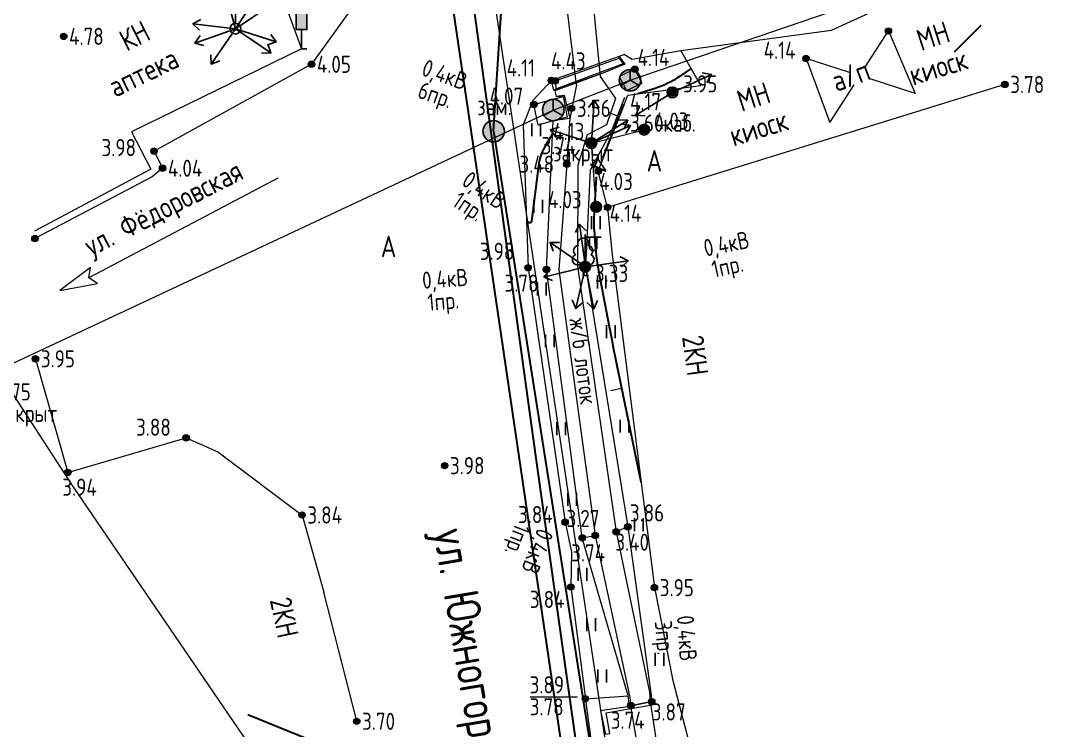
# Model space of a CAD drawing. Header units: metres. Extents: x 24337 to 25822, y 26642 to 34102.
# Drawn here: x 25599.67 to 25647.44, y 33206.65 to 33239.74 of the extents above; entities that cross this region are included whole.
import ezdxf

# ---------------------------------------------------------------- set-up
doc = ezdxf.new("R2010")
doc.units = ezdxf.units.M
for name, pattern in [('g5_01_5x1_5', [3, 1.5, -1.5]), ('g5_01x1', [2, 1, -1]), ('g5_02x1', [3, 2, -1])]:
    doc.linetypes.add(name, pattern=pattern)
for name, color, linetype in [('03_Здания и строения', 7, 'Continuous'), ('06_Инженерно-технические сооружения', 7, 'Continuous'), ('07_Объекты электропередачи', 7, 'Continuous'), ('10_Границы покрытий и угодий', 7, 'Continuous'), ('13_Растительность', 7, 'Continuous'), ('14_Ограждения', 7, 'Continuous'), ('17_Топонимика', 7, 'Continuous'), ('18_Зарамочное оформление', 7, 'Continuous'), ('19_Горизонтали', 7, 'Continuous'), ('30_Канализация', 7, 'Continuous'), ('35_Телефон', 7, 'Continuous'), ('37_Кабель низкого напряжения', 7, 'Continuous'), ('44_Крышки колодцев', 7, 'Continuous'), ('45_Номера колодцев', 7, 'Continuous'), ('61_Отметки высоты поверхности', 7, 'Continuous')]:
    doc.layers.add(name, color=color, linetype=linetype)
doc.styles.add('LIKE11', font='bm431.shx')
doc.styles.add('LIKE36', font='pragmai.shx')
doc.styles.add('Line_GUGK', font='', dxfattribs={"height": 1})
doc.styles.get("Standard").update_dxf_attribs({"font": 'GOST_0.TTF', "height": 2})
doc.styles.get('Line_GUGK').set_extended_font_data('Bm431', italic=True)
doc.linetypes.add('g5_119_3', pattern='A,8,-2,[31,GUGK_2005.shx,S=0.2,R=0,X=0,Y=0],8,[31,GUGK_2005.shx,S=0.2,R=180.000005,X=0,Y=0],-2', length=20)
doc.linetypes.add('g5_122_k', pattern='A,2,-2,3,-0.6,["К",Line_GUGK,S=2,R=0,X=0,Y=-1],-3,3,-2,8,-2,8,-2,6', length=41.6)
doc.linetypes.add('g5_122_kn', pattern='A,2,-2,3,-0.6,["Кн",Line_GUGK,S=2,R=0,X=0,Y=-1],-5,3,-2,8,-2,8,-2,6', length=43.6)
doc.linetypes.add('g5_133_t', pattern='A,4,[27,GUGK_2005.shx,S=0.8,R=0,X=0,Y=0],4,-2', length=10)
doc.linetypes.add('g5_474_1a', pattern='A,2,-0.5,[28,GUGK_2005.shx,S=2,R=0,X=0,Y=0],-0.5,2', length=5)

# ---------------------------------------------------------------- blocks, each defined once
blk = doc.blocks.new('g5_329_6')
at = {"color": 0, "linetype": 'ByBlock', "lineweight": 15}
blk.add_line((0, 0), (1, 0), dxfattribs=at)
blk = doc.blocks.new('g5_330')
at = {"linetype": 'ByBlock'}
blk.add_hatch(color=0, dxfattribs=at).paths.add_polyline_path([(-0.3, 0, 1), (0.3, 0, 1)])
at = {"color": 0, "linetype": 'ByBlock', "lineweight": -2}
blk.add_circle((0, 0), 0.3, dxfattribs=at)
at = {"color": 0, "linetype": 'ByBlock', "lineweight": 15, "flags": 12}
for tag, p in [('number', (-7.62, -0.8)), ('z', (0.5, -0.8))]:
    blk.add_attdef(tag, p, '', height=1.6, dxfattribs=at)
blk = doc.blocks.new('g5_388_1')
at = {"color": 0, "flags": 128}
blk.add_lwpolyline([(0, 0.994), (0.513, 0.994, 0.798042), (0.729, 1.945, 0.636328), (0.463, 2.811, 0.533064), (0, 3.5, 0.533064), (-0.463, 2.811, 0.636328), (-0.729, 1.945, 0.798042), (-0.513, 0.994)], format="xyb", dxfattribs=at)
for points in [[(0, 0.994), (-0.513, 0.994)], [(0.5, 0), (0, 0), (0, 0.994)]]:
    blk.add_lwpolyline(points, dxfattribs=at)
at = {"style": 'LIKE11', "flags": 8}
for tag, p in [('Описание', (-14.186, 0.838)), ('Метрические данные', (1.49, 0.457))]:
    blk.add_attdef(tag, p, '', height=2, dxfattribs=at)
blk = doc.blocks.new('g5_401')
at = {"color": 0, "flags": 128}
for points in [[(-0.4, 0), (-0.4, 1.2)], [(0.4, 0), (0.4, 1.2)]]:
    blk.add_lwpolyline(points, dxfattribs=at)
blk = doc.blocks.new('g5_206_3')
blk.add_hatch(color=255).paths.add_polyline_path([(0.425, 3.425), (-0.425, 3.425), (-0.425, 1.875), (0.425, 1.875)])
at = {"color": 0, "flags": 128}
blk.add_lwpolyline([(-0.5, 1.8), (0.5, 1.8), (0.5, 3.5), (-0.5, 3.5)], close=True, dxfattribs=at)
blk.add_lwpolyline([(0, 1.8), (0, 0), (0.5, 0)], dxfattribs=at)
blk = doc.blocks.new('g5_115_1')
at = {"color": 0, "flags": 128}
for points in [[(0, 0), (4, 0)], [(3.294, -0.503), (4, 0), (3.294, 0.503)]]:
    blk.add_lwpolyline(points, dxfattribs=at)
blk = doc.blocks.new('g5_110_1c')
h = blk.add_hatch(color=255)
edge = h.paths.add_edge_path()
edge.add_arc((0, 0), 0.425, 0, 360)
edge = h.paths.add_edge_path(flags=16)
edge.add_arc((0, 0), 0.195, 0, 360)
h = blk.add_hatch(color=0)
edge = h.paths.add_edge_path()
edge.add_arc((0, 0), 0.12, 0, 360)
at = {"color": 0}
for p, q in [((0, 0.5), (0, 3)), ((0, 2.75), (1.5, 2.75))]:
    blk.add_line(p, q, dxfattribs=at)
at = {"color": 0, "flags": 128}
blk.add_lwpolyline([(0.4, 2.75), (0.4, 1.864, 1.040016), (1.1, 1.864), (1.1, 2.75)], format="xyb", dxfattribs=at)
at = {"color": 0}
for radius in [0.5, 0.12]:
    blk.add_circle((0, 0), radius, dxfattribs=at)
blk = doc.blocks.new('g5_106_1a')
h = blk.add_hatch(color=255)
edge = h.paths.add_edge_path()
edge.add_arc((0, 0), 0.425, 0, 360)
at = {"color": 0}
blk.add_circle((0, 0), 0.5, dxfattribs=at)
at = {"style": 'LIKE11', "flags": 8}
for tag, p in [('Отметка', (1, 0)), ('Высота опоры', (-7.747, -2.8))]:
    blk.add_attdef(tag, p, '', height=1.6, dxfattribs=at)
blk = doc.blocks.new('g5_117sv')
h = blk.add_hatch(color=255)
h.paths.add_polyline_path([(-0.075, 0.922, 0.390634), (-0.925, 0, 0.11106), (-0.836, -0.396), (-0.075, 0.043)])
h.paths.add_polyline_path([(0.075, 0.043), (0.836, -0.396, 0.11106), (0.925, 0, 0.390634), (0.075, 0.922)])
h.paths.add_polyline_path([(-0.761, -0.526, 0.524447), (0.761, -0.526), (0, -0.087)])
at = {"color": 0, "flags": 128}
for points in [[(0, 1), (0, 0)], [(0, 0), (-0.866, -0.5)], [(0.866, -0.5), (0, 0)]]:
    blk.add_lwpolyline(points, dxfattribs=at)
at = {"color": 0}
blk.add_circle((0, 0), 1, dxfattribs=at)
at = {"style": 'LIKE11', "flags": 8}
for tag, p in [('Номер', (0, 1.7)), ('Отметка кольца люка', (0, -2.8)), ('Отметка земли (возле него)', (0, -4.8)), ('Верх прокладки', (0, -6.8)), ('Низ прокладки', (0, -8.8))]:
    blk.add_attdef(tag, p, '', height=1.6, dxfattribs=at)
blk = doc.blocks.new('g5_110_1g')
h = blk.add_hatch(color=0)
edge = h.paths.add_edge_path()
edge.add_arc((0, 0), 0.12, 0, 360.00001)
h = blk.add_hatch(color=255)
edge = h.paths.add_edge_path()
edge.add_arc((0, 0), 0.425, 0, 360.00001)
edge = h.paths.add_edge_path(flags=16)
edge.add_arc((0, 0), 0.195, 0, 360.00001)
at = {"color": 0}
for p, q in [((0, 0.5), (0, 3)), ((0, 2.75), (-1.5, 2.75)), ((0, 2.75), (1.5, 2.75))]:
    blk.add_line(p, q, dxfattribs=at)
at = {"color": 0, "flags": 128}
for points in [[(-0.4, 2.75), (-0.4, 1.864, -1.040016), (-1.1, 1.864), (-1.1, 2.75)], [(0.4, 2.75), (0.4, 1.864, 1.040016), (1.1, 1.864), (1.1, 2.75)]]:
    blk.add_lwpolyline(points, format="xyb", dxfattribs=at)
at = {"color": 0}
for radius in [0.5, 0.12]:
    blk.add_circle((0, 0), radius, dxfattribs=at)
blk = doc.blocks.new('g5_118')
h = blk.add_hatch(color=255)
edge = h.paths.add_edge_path()
edge.add_arc((0, 0), 0.925, 0, 360)
at = {"color": 0}
blk.add_circle((0, 0), 1, dxfattribs=at)
at = {"style": 'LIKE11', "flags": 8}
for tag, p, height in [('Номер', (0, 1.7), 1.6), ('Текст', (1.171, -0.66), 2), ('Отметка кольца люка', (0, -2.8), 1.6), ('Отметка земли (возле него)', (0, -4.8), 1.6), ('Верх прокладки', (0, -6.8), 1.6), ('Низ прокладки', (0, -8.8), 1.6)]:
    blk.add_attdef(tag, p, '', height=height, dxfattribs=at)

msp = doc.modelspace()

# ---------------------------------------------------------------- linework, layer by layer
at = {"layer": '03_Здания и строения', "color": 7, "linetype": 'Continuous', "lineweight": 20, "ltscale": 0.5, "flags": 128}
for points in [[(25610.851, 33243.591), (25612.753, 33238.419), (25604.83, 33234.553)], [(25604.83, 33234.553), (25605.732, 33232.815), (25600.312, 33229.927)], [(25627.001, 33231.034), (25627.199, 33228.961), (25629.18, 33213.312), (25630.04, 33208.991), (25631.429, 33203.618)]]:
    msp.add_lwpolyline(points, dxfattribs=at)
at = {"layer": '03_Здания и строения', "color": 7, "linetype": 'Continuous', "lineweight": 20, "flags": 128}
for points, elevation in [([(25639.013, 33237.592), (25640.077, 33239.254)], 4.145), ([(25640.077, 33239.254), (25641.324, 33236.348)], 4.104), ([(25636.24, 33237.969), (25637.347, 33234.988)], 4.145), ([(25638.268, 33237.322), (25636.24, 33237.969)], 4.104), ([(25637.347, 33234.988), (25638.474, 33236.749)], 4.145), ([(25641.324, 33236.348), (25639.22, 33237.019)], 4.104)]:
    msp.add_lwpolyline(points, dxfattribs=dict(at, elevation=elevation))
at = {"layer": '06_Инженерно-технические сооружения', "color": 7, "linetype": 'g5_01x1', "lineweight": 20, "ltscale": 500, "flags": 128}
for points in [[(25625.902, 33244.843), (25626.655, 33237.131)], [(25625.556, 33236.75), (25624.572, 33244.81)], [(25628.844, 33203.263), (25628.084, 33207.821)], [(25628.989, 33208.01), (25629.666, 33203.439)]]:
    msp.add_lwpolyline(points, dxfattribs=at)
at = {"layer": '06_Инженерно-технические сооружения', "color": 7, "linetype": 'Continuous', "lineweight": 20, "ltscale": 500, "flags": 128}
for points in [[(25627.537, 33238.064), (25627.808, 33237.707), (25626.83, 33237.31), (25624.497, 33236.48), (25624.383, 33236.946)], [(25627.535, 33237.987), (25627.731, 33237.729), (25624.628, 33236.564), (25624.565, 33236.928), (25627.535, 33237.987)], [(25627.535, 33237.987), (25627.537, 33238.064)], [(25627.731, 33237.729), (25627.808, 33237.707)], [(25626.83, 33237.31), (25624.543, 33236.467), (25624.606, 33236.221), (25624.939, 33236.202)], [(25628.267, 33237.469), (25627.537, 33237.137), (25627.885, 33236.482), (25628.609, 33236.828), (25628.267, 33237.469)], [(25624.565, 33236.928), (25624.383, 33236.946)], [(25624.606, 33236.221), (25624.984, 33236.269), (25625.238, 33235.18), (25624.464, 33235.061)], [(25624.628, 33236.564), (25624.497, 33236.48)], [(25623.567, 33235.825), (25624.939, 33236.202), (25625.118, 33235.241), (25624.464, 33235.061), (25623.772, 33234.871), (25623.567, 33235.825)], [(25627.792, 33236.149), (25627.186, 33234.597), (25626.195, 33232.762), (25625.977, 33228.267), (25627.944, 33216.144), (25628.995, 33208.524), (25629.057, 33207.991)], [(25628.018, 33207.77), (25627.961, 33208.266), (25625.822, 33215.629), (25624.158, 33228.142), (25624.464, 33235.061)], [(25625.822, 33215.629), (25626.426, 33215.745)], [(25627.944, 33216.144), (25627.4, 33215.918)], [(25628.018, 33207.77), (25626.676, 33207.568), (25626.904, 33206.478), (25627.1, 33206.514), (25626.934, 33207.473), (25629.083, 33207.852), (25629.057, 33207.991)], [(25628.018, 33207.77), (25628.084, 33207.821), (25628.989, 33208.01), (25629.057, 33207.991), (25628.018, 33207.77)]]:
    msp.add_lwpolyline(points, dxfattribs=at)
at = {"layer": '06_Инженерно-технические сооружения', "color": 92, "linetype": 'g5_02x1', "lineweight": 20, "ltscale": 500, "flags": 128}
for points in [[(25625.556, 33236.75), (25625.238, 33235.18), (25625.099, 33233.046), (25624.737, 33228.127), (25626.426, 33215.745), (25628.03, 33208.195), (25628.084, 33207.821)], [(25626.655, 33237.131), (25627.369, 33236.111), (25626.955, 33234.879), (25626.054, 33234.409), (25625.622, 33233.002), (25625.598, 33228.292), (25627.4, 33215.918), (25628.956, 33208.433), (25628.989, 33208.01)]]:
    msp.add_lwpolyline(points, dxfattribs=at)
at = {"layer": '07_Объекты электропередачи', "color": 7, "linetype": 'Continuous', "lineweight": 20, "flags": 128}
for points, elevation in [([(25626.244, 33234.03), (25628.703, 33234.655)], 3.735), ([(25626.469, 33231.056), (25626.244, 33234.03)], 4.028)]:
    msp.add_lwpolyline(points, dxfattribs=dict(at, elevation=elevation))
at = {"layer": '10_Границы покрытий и угодий', "color": 7, "linetype": 'g5_01_5x1_5', "lineweight": 20, "ltscale": 500, "flags": 128}
for points in [[(25627.787, 33238.155), (25628.139, 33237.943), (25630.407, 33238.341), (25637.431, 33239.286), (25646.909, 33243.655), (25647.72, 33244.192)], [(25616.537, 33242.358), (25613.215, 33237.703), (25605.882, 33233.653), (25606.279, 33232.857), (25605.794, 33232.462), (25600.336, 33229.577)], [(25627.001, 33231.034), (25626.568, 33232.722), (25627.949, 33236.256), (25631.335, 33236.716), (25630.407, 33238.341)], [(25624.383, 33236.946), (25623.525, 33236.015), (25623.068, 33234.882), (25623.297, 33228.22), (25625.02, 33216.363), (25625.314, 33214.972), (25625.291, 33213.342), (25625.964, 33208.135)], [(25600.362, 33223.976), (25601.87, 33218.682), (25607.376, 33220.295), (25608.851, 33219.647), (25612.772, 33216.696), (25613.784, 33213.1)], [(25615.319, 33207.082), (25613.784, 33213.1)], [(25625.964, 33208.135), (25627.961, 33208.266)], [(25615.203, 33206.994), (25615.319, 33207.082)]]:
    msp.add_lwpolyline(points, dxfattribs=at)
at = {"layer": '10_Границы покрытий и угодий', "color": 7, "linetype": 'Continuous', "lineweight": 20, "ltscale": 500, "flags": 128}
for points in [[(25627.787, 33238.155), (25627.537, 33238.064), (25624.383, 33236.946)], [(25625.964, 33208.135), (25626.018, 33207.742), (25626.911, 33201.019), (25626.671, 33200.482), (25627.016, 33199.987), (25628.29, 33190.877)]]:
    msp.add_lwpolyline(points, dxfattribs=at)
at = {"layer": '14_Ограждения', "color": 7, "linetype": 'g5_474_1a', "lineweight": 20, "ltscale": 0.5, "flags": 128}
msp.add_lwpolyline([(25645.498, 33236.763), (25627.001, 33231.034)], dxfattribs=at)
at = {"layer": '18_Зарамочное оформление', "color": 7, "linetype": 'Continuous', "lineweight": 20, "ltscale": 0.5, "flags": 128}
msp.add_lwpolyline([(25611.649, 33232.396), (25602.843, 33227.752), (25602.921, 33228.228), (25601.491, 33227.162), (25603.245, 33227.486), (25602.843, 33227.752)], dxfattribs=at)
at = {"layer": '19_Горизонтали', "color": 32, "linetype": 'Continuous', "lineweight": 30, "ltscale": 0.5, "elevation": 4, "flags": 128}
msp.add_lwpolyline([(25644.375, 33239.509), (25643.136, 33238.274)], dxfattribs=at)
for points in [[(25630.887, 33237.501), (25630.356, 33237.139, -0.071457), (25629.215, 33236.58), (25628.403, 33236.318)], [(25627.763, 33235.851), (25626.892, 33233.643, -0.008049), (25626.765, 33233.336, -0.008049)], [(25624.436, 33234.445), (25624.143, 33233.978, 0.109488), (25623.782, 33232.964), (25623.459, 33230.384, -0.574472), (25623.332, 33230.33), (25623.222, 33230.411)], [(25626.471, 33232.456, 0.00843), (25626.467, 33232.398), (25626.442, 33231.953, -0.002218), (25626.377, 33230.873), (25626.377, 33230.873, 0.035446), (25626.383, 33229.794), (25626.41, 33229.443, 0.028655), (25626.648, 33227.675), (25627.074, 33225.481, 0.003995), (25628.048, 33220.657), (25628.555, 33218.249)]]:
    msp.add_lwpolyline(points, format="xyb", dxfattribs=at)
at = {"layer": '30_Канализация', "color": 22, "linetype": 'g5_122_kn', "lineweight": 30, "ltscale": 500, "flags": 128}
for points in [[(25618.479, 33250), (25619.275, 33243.832), (25625.923, 33198.621), (25638.286, 33118.836), (25640.428, 33094.629), (25648.28, 33029.318), (25653.356, 33000), (25653.685, 32998.097), (25654.95, 32989.254), (25662.589, 32972.81), (25670.006, 32933.033), (25672.687, 32915.129)], [(25619.436, 33250), (25623.645, 33219.456), (25625.761, 33204.433), (25638.675, 33119.656), (25640.936, 33095.043), (25648.725, 33029.478), (25654.14, 33000), (25654.49, 32998.097), (25655.743, 32989.471), (25663.334, 32973.095), (25666.713, 32955.008), (25668.957, 32942.994), (25669.329, 32941.006), (25670.066, 32937.059), (25670.639, 32933.99), (25671.261, 32930.045), (25671.906, 32925.743), (25672.649, 32920.784), (25673.26, 32916.703), (25673.48, 32915.238)]]:
    msp.add_lwpolyline(points, dxfattribs=at)
at = {"layer": '30_Канализация', "color": 12, "linetype": 'g5_122_k', "lineweight": 30, "ltscale": 500, "flags": 128}
for points in [[(25621.695, 33234.582), (25622.675, 33250)], [(25621.695, 33234.582), (25627.04, 33200.571), (25629.546, 33183.742), (25632.475, 33164.532), (25634.358, 33152.184), (25635.755, 33143.736), (25639.475, 33118.633), (25641.604, 33095.362), (25643.358, 33080.727), (25646.036, 33058.388), (25649.451, 33029.896), (25649.768, 33027.012)], [(25610.253, 33207.399), (25627.04, 33200.571)]]:
    msp.add_lwpolyline(points, dxfattribs=at)
at = {"layer": '35_Телефон', "color": 6, "linetype": 'g5_133_t', "lineweight": 20, "ltscale": 500, "flags": 128}
for points in [[(25583.373, 33217.165), (25598.582, 33223.434), (25624.468, 33235.571), (25628.045, 33236.958), (25663.947, 33249.232)], [(25595.3, 33229.12), (25598.582, 33223.434), (25602.106, 33218.026)], [(25602.106, 33218.026), (25610.235, 33206.101), (25620.319, 33192.067), (25626.932, 33147.282), (25637.52, 33148.736), (25643.188, 33158.657)]]:
    msp.add_lwpolyline(points, dxfattribs=at)
at = {"layer": '37_Кабель низкого напряжения', "color": 1, "linetype": 'g5_119_3', "lineweight": 20, "ltscale": 500, "flags": 128}
msp.add_lwpolyline([(25623.183, 33250), (25620.526, 33248.739), (25629.986, 33185.384)], dxfattribs=at)
at = {"layer": '61_Отметки высоты поверхности', "flags": 128}
msp.add_lwpolyline([(25623.402, 33208.213), (25625.589, 33208.219)], dxfattribs=at)

# ---------------------------------------------------------------- block references
at = {"layer": '06_Инженерно-технические сооружения', "color": 7, "linetype": 'Continuous', "lineweight": 20, "xscale": 0.5, "yscale": 0.5, "zscale": 0.5}
msp.add_blockref('g5_206_3', (25612.753, 33238.419, 4.116), dxfattribs=at)
at = {"layer": '07_Объекты электропередачи', "color": 7, "linetype": 'Continuous', "lineweight": 20}
for p, xscale, yscale, zscale, rotation in [((25609.671, 33239.36, 4.322), 0.5, 0.5, 0.5, 105.1694565001046), ((25609.671, 33239.36, 4.322), 0.4999999999999999, 0.4999999999999999, 0.4999999999999999, 56.97383171636461), ((25609.671, 33239.36, 4.322), 0.5, 0.5, 0.5, 33.72988517829998), ((25609.671, 33239.36, 4.322), 0.5, 0.5, 0.5, 173.5547379798088), ((25609.671, 33239.36, 4.322), 0.5, 0.5, 0.5, 199.5909683034122), ((25609.671, 33239.36, 4.322), 0.5, 0.5, 0.5, 342.1707027745648), ((25609.671, 33239.36, 4.322), 0.5, 0.5, 0.5, 235.5015894497247), ((25609.671, 33239.36, 4.322), 0.5, 0.5, 0.5, 325.7734129926018), ((25630.018, 33236.392, 3.952), 0.4999999999999999, 0.4999999999999999, 0.4999999999999999, 24.78335847886419), ((25630.018, 33236.392, 3.952), 0.5, 0.5, 0.5, 212.0408458772147), ((25626.244, 33234.03, 3.735), 0.4999999999999999, 0.4999999999999999, 0.4999999999999999, 86.09553169562955), ((25626.244, 33234.03, 3.735), 0.5, 0.5, 0.5, 32.04085111354211), ((25626.244, 33234.03, 3.735), 0.5, 0.5, 0.5, 162.1707114259868), ((25626.244, 33234.03, 3.735), 0.4999999999999999, 0.4999999999999999, 0.4999999999999999, 23.97866486444102), ((25625.977, 33228.267, 3.92), 0.5, 0.5, 0.5, 98.01259987265767), ((25625.977, 33228.267, 3.92), 0.5, 0.5, 0.5, 145.7734216440239), ((25625.977, 33228.267, 3.92), 0.5, 0.5, 0.5, 8.053475196588389), ((25625.977, 33228.267, 3.92), 0.5, 0.5, 0.5, 193.8937162714078), ((25625.977, 33228.267, 3.92), 0.5, 0.5, 0.5, 256.7083979168872), ((25625.977, 33228.267, 3.92), 0.5, 0.5, 0.5, 280.8510948968879)]:
    msp.add_blockref('g5_115_1', p, dxfattribs=dict(at, xscale=xscale, yscale=yscale, zscale=zscale, rotation=rotation))
at = {"layer": '07_Объекты электропередачи', "color": 7, "linetype": 'Continuous', "lineweight": 20, "xscale": 0.5, "yscale": 0.5, "zscale": 0.5}
for name, p in [('g5_110_1g', (25609.671, 33239.36, 4.358)), ('g5_106_1a', (25630.018, 33236.392, 3.952)), ('g5_106_1a', (25628.703, 33234.655, 4.03)), ('g5_106_1a', (25626.244, 33234.03, 3.735)), ('g5_106_1a', (25626.469, 33231.056, 4.028)), ('g5_110_1c', (25625.956, 33228.266, 3.914))]:
    msp.add_blockref(name, p, dxfattribs=at)
at = {"layer": '13_Растительность', "color": 92, "linetype": 'Continuous', "lineweight": 20, "xscale": 0.5, "yscale": 0.5, "zscale": 0.5}
for name, p in [('g5_401', (25623.669, 33234.35)), ('g5_401', (25623.772, 33230.782)), ('g5_401', (25626.447, 33230.02)), ('g5_388_1', (25625.864, 33227.856, 3.872)), ('g5_401', (25626.724, 33227.26)), ('g5_401', (25623.943, 33226.926)), ('g5_401', (25627.146, 33224.941)), ('g5_401', (25624.312, 33224.511)), ('g5_401', (25624.838, 33220.42)), ('g5_401', (25627.786, 33220.537)), ('g5_401', (25625.349, 33217.124)), ('g5_401', (25628.453, 33215.949)), ('g5_401', (25625.832, 33213.629)), ('g5_401', (25626.234, 33211.289)), ('g5_401', (25629.419, 33209.669)), ('g5_401', (25626.745, 33208.897))]:
    msp.add_blockref(name, p, dxfattribs=at)
at = {"layer": '19_Горизонтали', "color": 32, "linetype": 'Continuous', "lineweight": 20, "xscale": 0.5, "yscale": 0.5, "zscale": 0.5}
for p, rotation in [((25627.531, 33235.263, 4), 158.4691040656768), ((25623.774, 33232.907, 4), 352.8703580339299), ((25627.648, 33222.589, 4), 191.4689991160533)]:
    msp.add_blockref('g5_329_6', p, dxfattribs=dict(at, rotation=rotation))
at = {"layer": '44_Крышки колодцев', "color": 7, "linetype": 'Continuous', "lineweight": 20, "xscale": 0.5, "yscale": 0.5, "zscale": 0.5}
for name, p in [('g5_117sv', (25628.045, 33236.958, 4.169)), ('g5_117sv', (25624.468, 33235.571, 4.129)), ('g5_118', (25621.695, 33234.582))]:
    msp.add_blockref(name, p, dxfattribs=at)
at = {"layer": '61_Отметки высоты поверхности', "color": 7, "linetype": 'Continuous', "lineweight": 20, "xscale": 0.5, "yscale": 0.5, "zscale": 0.5}
for p in [(25601.677, 33239.003, 4.781), (25640.077, 33239.254, 4.104), (25613.215, 33237.703, 4.051), (25636.24, 33237.969, 4.145), (25628.267, 33237.469, 4.136), (25624.383, 33236.946, 4.114), (25624.565, 33236.928, 4.426), (25645.498, 33236.763, 3.777), (25623.567, 33235.825, 4.069), (25625.318, 33235.65, 3.562), (25605.882, 33233.653, 3.983), (25606.279, 33232.857, 4.035), (25625.099, 33233.046, 3.485), (25626.568, 33232.722, 4.03), (25627.001, 33231.034, 4.136), (25600.336, 33229.577, 3.979), (25623.297, 33228.22, 3.975), (25624.158, 33228.142, 3.775), (25625.977, 33228.267, 3.92), (25600.362, 33223.976, 3.953), (25607.376, 33220.295, 3.885), (25619.413, 33218.996, 3.981), (25601.87, 33218.682, 3.942), (25612.772, 33216.696, 3.838), (25625.02, 33216.363, 3.84), (25627.944, 33216.144, 3.865), (25625.822, 33215.629, 3.74), (25626.426, 33215.745, 3.272), (25627.4, 33215.918, 3.398), (25625.291, 33213.342, 3.837), (25629.18, 33213.312, 3.947), (25625.964, 33208.135, 3.782), (25629.057, 33207.991, 3.868), (25628.084, 33207.821, 3.063), (25615.319, 33207.082, 3.705)]:
    msp.add_blockref('g5_330', p, dxfattribs=at)

# ---------------------------------------------------------------- texts
at = {"layer": '03_Здания и строения', "color": 7, "linetype": 'Continuous', "lineweight": 15}
for s, rotation, p in [('КН', 26.9022, (25604.61, 33238.279)), ('МН', 17.8652, (25641.595, 33238.312)), ('аптека', 25.9664, (25604.074, 33236.132)), ('киоск', 16.9295, (25641.222, 33236.7)), ('а/п', 20.4552, (25637.661, 33236.398)), ('МН', 17.8652, (25633.235, 33235.477)), ('киоск', 16.9295, (25632.861, 33233.865)), ('2КН', 277.6973, (25630.463, 33224.995)), ('2КН', 281.9448, (25611.266, 33212.735))]:
    msp.add_text(s, height=1, rotation=rotation, dxfattribs=at).set_placement(p)
at = {"layer": '06_Инженерно-технические сооружения', "color": 7, "linetype": 'Continuous', "lineweight": 15}
msp.add_text('ж/б лоток', height=0.8, rotation=277.4034, dxfattribs=at).set_placement((25625.211, 33225.823))
at = {"layer": '07_Объекты электропередачи', "color": 7, "linetype": 'Continuous', "lineweight": 15}
for s, rotation, p in [('0,4кВ', 340.1491, (25618.282, 33237.207)), ('6пр.', 340.9331, (25618.097, 33236.163)), ('0,4кВ', 325.5242, (25620.149, 33232.112)), ('1пр.', 326.3082, (25619.706, 33231.148)), ('0,4кВ', 11.4341, (25631.564, 33228.73)), ('0,4кВ', 4.1978, (25618.395, 33227.229)), ('1пр.', 12.2181, (25631.948, 33227.742)), ('1пр.', 4.9817, (25618.652, 33226.2)), ('1пр.', 249.1857, (25622.715, 33216.351)), ('0,4кВ', 248.4018, (25623.753, 33216.135)), ('0,4кВ', 274.0481, (25630.217, 33211.991)), ('3пр.', 274.832, (25629.188, 33211.737))]:
    msp.add_text(s, height=0.8, rotation=rotation, dxfattribs=at).set_placement(p)
at = {"layer": '10_Границы покрытий и угодий', "color": 7, "linetype": 'Continuous', "lineweight": 15}
for p in [(25628.817, 33232.706), (25616.44, 33228.713)]:
    msp.add_text('А', height=1, dxfattribs=at).set_placement(p)
at = {"layer": '17_Топонимика', "color": 7, "linetype": 'Continuous', "lineweight": 15}
msp.add_text('ул. Южногородская', height=1.6, rotation=279.5749, dxfattribs=at).set_placement((25618.874, 33215.923))
at = {"layer": '18_Зарамочное оформление', "color": 7, "linetype": 'Continuous', "lineweight": 15}
msp.add_text('ул. Фёдоровская', height=1, rotation=27.1638, dxfattribs=at).set_placement((25602.962, 33228.721))
at = {"layer": '19_Горизонтали', "color": 32, "linetype": 'Continuous', "lineweight": 15, "style": 'LIKE36'}
msp.add_text('4', height=0.8, rotation=245.8828, dxfattribs=at).set_placement((25626.364, 33233.423))
at = {"layer": '45_Номера колодцев', "color": 7, "linetype": 'Continuous', "lineweight": 15, "ltscale": 0.5}
for s, p in [('4.17', (25628.045, 33235.558)), ('зам.', (25620.937, 33235.326)), ('3.60каб.', (25628.045, 33234.558)), ('4.13', (25624.468, 33234.171)), ('закрыт', (25624.468, 33233.171)), ('3.75', (25598.582, 33222.034)), ('закрыт', (25598.582, 33221.034))]:
    msp.add_text(s, height=0.8, dxfattribs=at).set_placement(p)
at = {"layer": '61_Отметки высоты поверхности', "color": 7, "linetype": 'Continuous', "lineweight": 15, "ltscale": 0.5}
for s, p in [('4.78', (25601.927, 33238.603)), ('4.14', (25634.269, 33237.96)), ('4.43', (25624.365, 33237.458)), ('4.14', (25628.395, 33237.62)), ('4.05', (25613.465, 33237.303)), ('4.11', (25622.302, 33237.135)), ('3.95', (25630.518, 33236.392)), ('3.78', (25645.748, 33236.363)), ('4.07', (25621.504, 33235.82)), ('3.56', (25625.568, 33235.25)), ('4.03', (25629.203, 33234.655)), ('3.98', (25603.438, 33233.419)), ('3.74', (25623.928, 33233.508)), ('3.48', (25622.897, 33232.645)), ('4.04', (25606.529, 33232.457)), ('4.03', (25626.607, 33231.84)), ('4.03', (25624.227, 33230.993)), ('4.14', (25627.092, 33230.36)), ('3.98', (25621.053, 33228.586)), ('3.33', (25626.411, 33227.558)), ('3.78', (25622.201, 33227.101)), ('3.95', (25600.612, 33223.576)), ('3.88', (25605.045, 33220.387)), ('3.98', (25619.663, 33218.596)), ('3.94', (25601.615, 33217.594)), ('3.86', (25628.037, 33216.394)), ('3.84', (25613.022, 33216.296)), ('3.84', (25622.831, 33216.319)), ('3.27', (25625.087, 33216.133)), ('3.40', (25627.361, 33215.031)), ('3.74', (25625.305, 33214.531)), ('3.95', (25629.43, 33212.912)), ('3.84', (25623.38, 33212.363)), ('3.89', (25623.368, 33208.382)), ('3.78', (25623.375, 33207.357)), ('3.87', (25629.055, 33207.117)), ('3.70', (25615.569, 33206.682)), ('3.74', (25627.145, 33206.729))]:
    msp.add_text(s, height=0.8, dxfattribs=at).set_placement(p)

doc.saveas('drawing.dxf')
